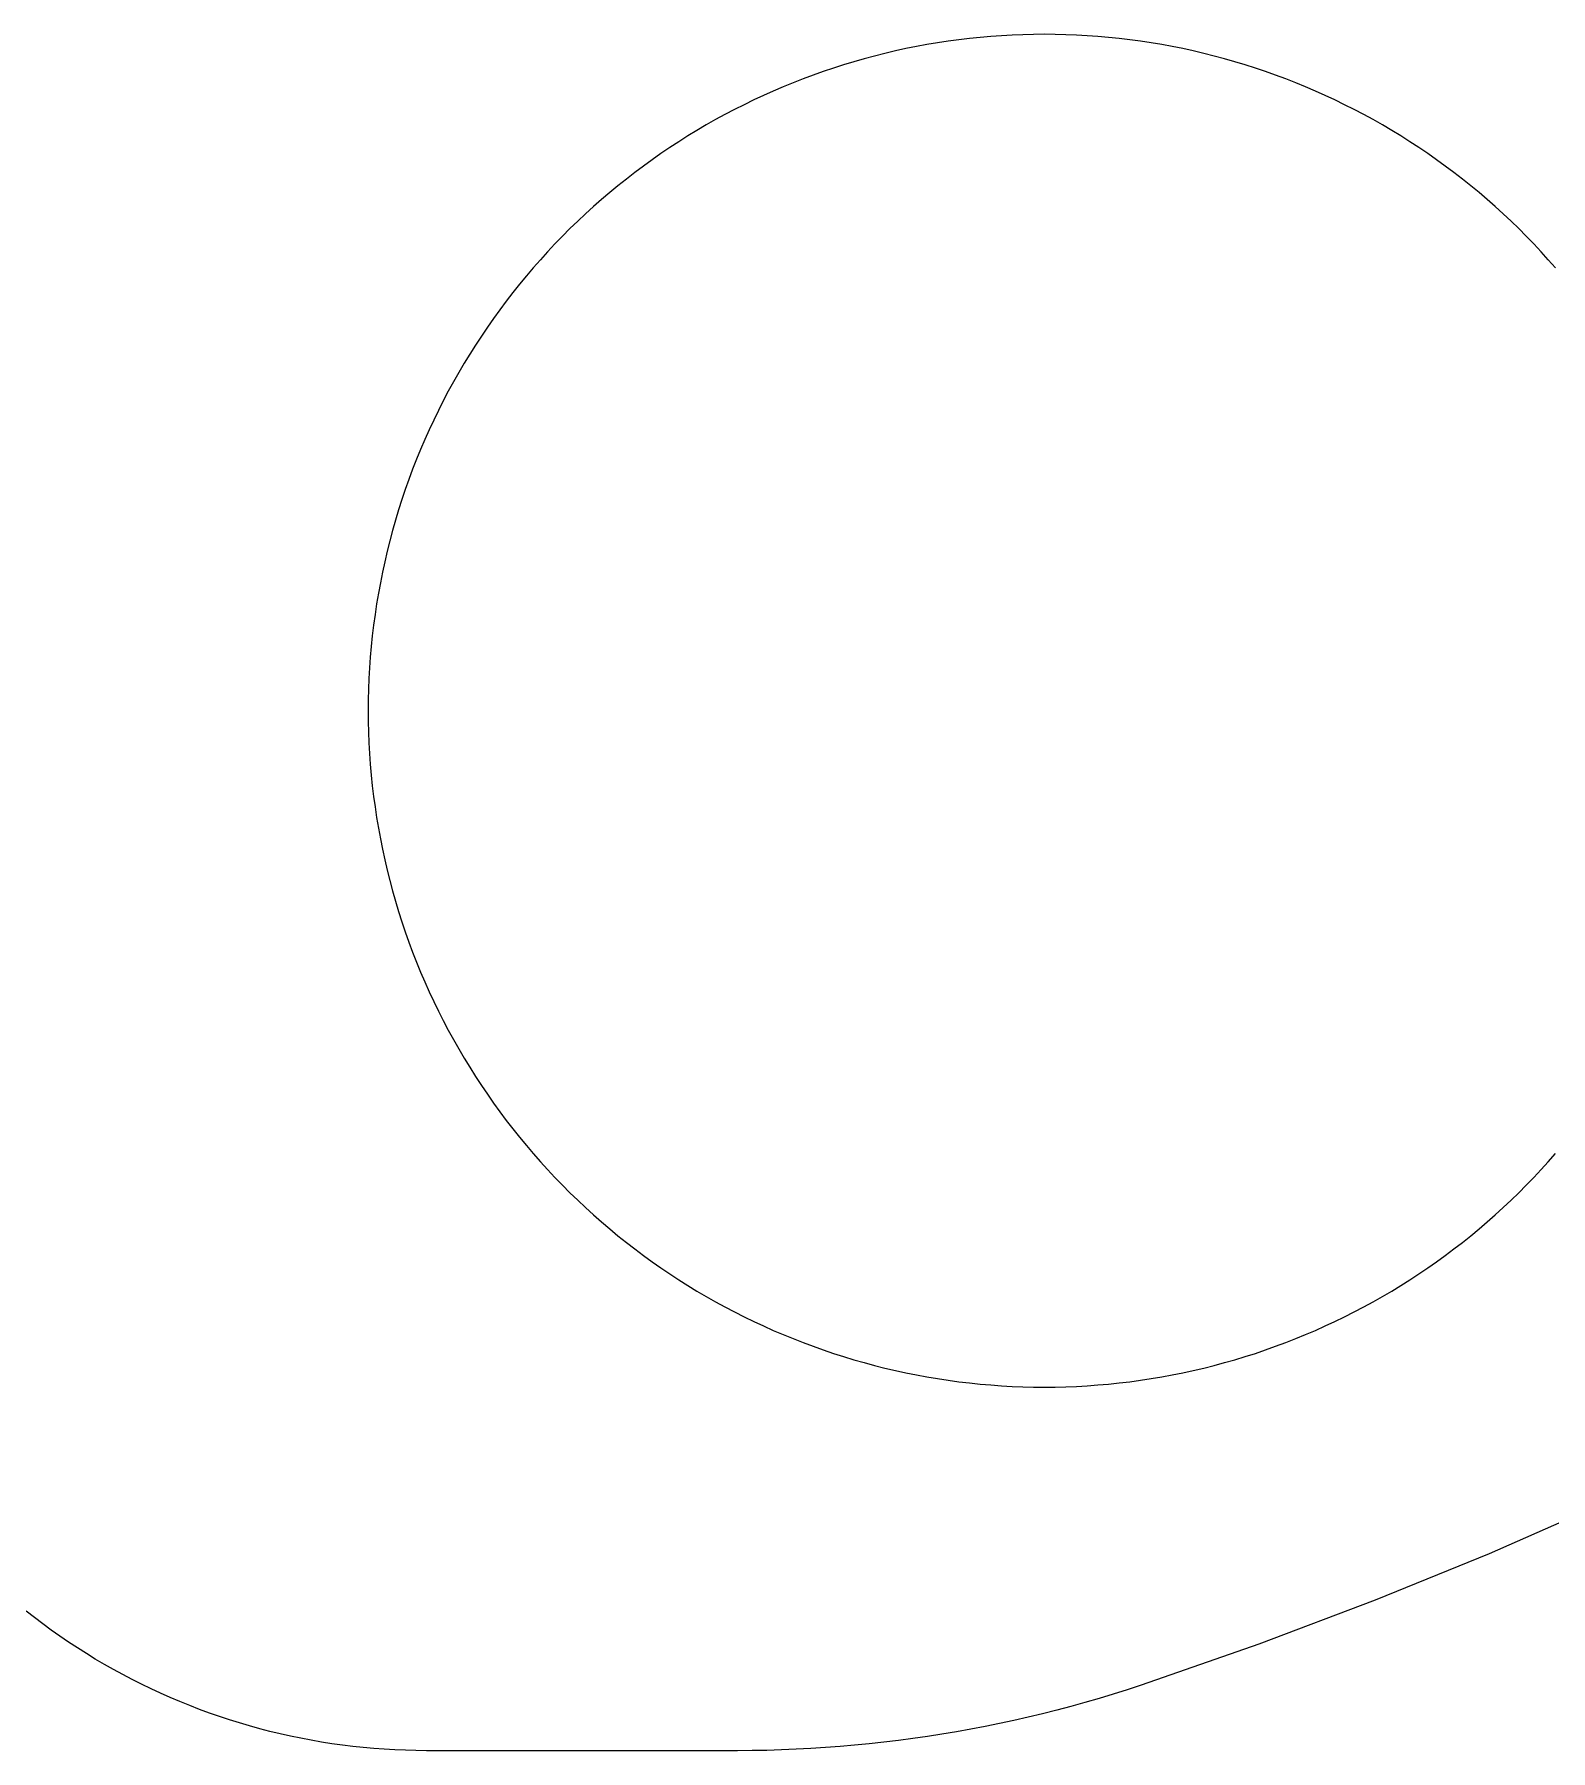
# Model space of a CAD drawing. Extents: x -180 to 180, y -105 to 115.
# Drawn here: x 31.7 to 102.4, y -105 to -25.1 of the extents above; entities that cross this region are included whole.
import ezdxf

# ---------------------------------------------------------------- set-up
doc = ezdxf.new("R2010")
doc.units = 0

msp = doc.modelspace()

# ---------------------------------------------------------------- linework, layer by layer
at = {"layer": 'CONTOURS'}
for points in [[(102.590732, -35.940429, 0), (102.26045, -35.565319, 0), (101.924259, -35.195496, 0), (101.582242, -34.831054, 0), (101.234487, -34.472084, 0), (100.881079, -34.118676, 0), (100.522109, -33.77092, 0), (100.157667, -33.428904, 0), (99.787844, -33.092712, 0), (99.412733, -32.762431, 0), (99.03243, -32.438143, 0), (98.647029, -32.119929, 0), (98.256628, -31.80787, 0), (97.861325, -31.502045, 0), (97.46122, -31.202529, 0), (97.056413, -30.9094, 0), (96.647006, -30.62273, 0), (96.233102, -30.342592, 0), (95.814806, -30.069056, 0), (95.392222, -29.802191, 0), (94.965458, -29.542065, 0), (94.53462, -29.288742, 0), (94.099817, -29.042287, 0), (93.661159, -28.802762, 0), (93.218756, -28.570226, 0), (92.772719, -28.344739, 0), (92.32316, -28.126357, 0), (91.870193, -27.915135, 0), (91.413932, -27.711126, 0), (90.954492, -27.514382, 0), (90.491988, -27.324953, 0), (90.026536, -27.142885, 0), (89.558255, -26.968225, 0), (89.087261, -26.801017, 0), (88.613674, -26.641302, 0), (88.137612, -26.489122, 0), (87.659196, -26.344514, 0), (87.178545, -26.207515, 0), (86.695782, -26.078158, 0), (86.211027, -25.956478, 0), (85.724402, -25.842504, 0), (85.23603, -25.736265, 0), (84.746034, -25.637789, 0), (84.254538, -25.547098, 0), (83.761664, -25.464218, 0), (83.267538, -25.389167, 0), (82.772283, -25.321966, 0), (82.276024, -25.262631, 0), (81.778886, -25.211177, 0), (81.280994, -25.167617, 0), (80.782474, -25.131962, 0), (80.283451, -25.104221, 0), (79.78405, -25.084401, 0), (79.284398, -25.072507, 0), (78.78462, -25.068542, 0), (78.284842, -25.072507, 0), (77.78519, -25.084401, 0), (77.28579, -25.104221, 0), (76.786767, -25.131962, 0), (76.288247, -25.167617, 0), (75.790355, -25.211177, 0), (75.293217, -25.262631, 0), (74.796958, -25.321966, 0), (74.301703, -25.389167, 0), (73.807576, -25.464218, 0), (73.314703, -25.547098, 0), (72.823206, -25.637789, 0), (72.33321, -25.736265, 0), (71.844838, -25.842504, 0), (71.358214, -25.956478, 0), (70.873459, -26.078158, 0), (70.390695, -26.207515, 0), (69.910045, -26.344514, 0), (69.431628, -26.489122, 0), (68.955567, -26.641302, 0), (68.481979, -26.801017, 0), (68.010986, -26.968225, 0), (67.542704, -27.142885, 0), (67.077253, -27.324953, 0), (66.614749, -27.514382, 0), (66.155308, -27.711126, 0), (65.699047, -27.915135, 0), (65.246081, -28.126357, 0), (64.796522, -28.344739, 0), (64.350485, -28.570226, 0), (63.908081, -28.802762, 0), (63.469423, -29.042287, 0), (63.03462, -29.288742, 0), (62.603782, -29.542065, 0), (62.177018, -29.802191, 0), (61.754434, -30.069056, 0), (61.336138, -30.342592, 0), (60.922235, -30.62273, 0), (60.512828, -30.9094, 0), (60.10802, -31.202529, 0), (59.707915, -31.502045, 0), (59.312612, -31.80787, 0), (58.922211, -32.119929, 0), (58.536811, -32.438143, 0), (58.156507, -32.762431, 0), (57.781397, -33.092712, 0), (57.411574, -33.428904, 0), (57.047131, -33.77092, 0), (56.688161, -34.118676, 0), (56.334754, -34.472084, 0), (55.986998, -34.831054, 0), (55.644981, -35.195496, 0), (55.30879, -35.565319, 0), (54.978509, -35.940429, 0), (54.65422, -36.320733, 0), (54.336007, -36.706133, 0), (54.023948, -37.096534, 0), (53.718122, -37.491837, 0), (53.418607, -37.891943, 0), (53.125478, -38.29675, 0), (52.838808, -38.706157, 0), (52.55867, -39.12006, 0), (52.285134, -39.538357, 0), (52.018269, -39.96094, 0), (51.758143, -40.387705, 0), (51.50482, -40.818542, 0), (51.258365, -41.253345, 0), (51.018839, -41.692004, 0), (50.786304, -42.134407, 0), (50.560816, -42.580444, 0), (50.342434, -43.030003, 0), (50.131212, -43.48297, 0), (49.927204, -43.939231, 0), (49.73046, -44.398671, 0), (49.54103, -44.861175, 0), (49.358963, -45.326627, 0), (49.184303, -45.794908, 0), (49.017094, -46.265902, 0), (48.85738, -46.739489, 0), (48.7052, -47.215551, 0), (48.560592, -47.693967, 0), (48.423592, -48.174617, 0), (48.294236, -48.657381, 0), (48.172556, -49.142136, 0), (48.058582, -49.628761, 0), (47.952343, -50.117132, 0), (47.853866, -50.607128, 0), (47.763176, -51.098625, 0), (47.680295, -51.591499, 0), (47.605245, -52.085625, 0), (47.538044, -52.58088, 0), (47.478709, -53.077139, 0), (47.427255, -53.574277, 0), (47.383695, -54.072169, 0), (47.34804, -54.570689, 0), (47.320299, -55.069712, 0), (47.300479, -55.569113, 0), (47.288585, -56.068765, 0), (47.28462, -56.568542, 0), (47.288585, -57.06832, 0), (47.300479, -57.567972, 0), (47.320299, -58.067373, 0), (47.34804, -58.566396, 0), (47.383695, -59.064916, 0), (47.427255, -59.562808, 0), (47.478709, -60.059946, 0), (47.538044, -60.556205, 0), (47.605245, -61.05146, 0), (47.680295, -61.545586, 0), (47.763176, -62.03846, 0), (47.853866, -62.529957, 0), (47.952343, -63.019953, 0), (48.058582, -63.508324, 0), (48.172556, -63.994949, 0), (48.294236, -64.479704, 0), (48.423592, -64.962468, 0), (48.560592, -65.443118, 0), (48.7052, -65.921534, 0), (48.85738, -66.397596, 0), (49.017094, -66.871183, 0), (49.184303, -67.342177, 0), (49.358963, -67.810458, 0), (49.54103, -68.27591, 0), (49.73046, -68.738414, 0), (49.927204, -69.197854, 0), (50.131212, -69.654115, 0), (50.342434, -70.107082, 0), (50.560816, -70.556641, 0), (50.786304, -71.002678, 0), (51.018839, -71.445081, 0), (51.258365, -71.88374, 0), (51.50482, -72.318542, 0), (51.758143, -72.74938, 0), (52.018269, -73.176145, 0), (52.285134, -73.598728, 0), (52.55867, -74.017025, 0), (52.838808, -74.430928, 0), (53.125478, -74.840335, 0), (53.418607, -75.245142, 0), (53.718122, -75.645248, 0), (54.023948, -76.040551, 0), (54.336007, -76.430952, 0), (54.65422, -76.816352, 0), (54.978509, -77.196656, 0), (55.30879, -77.571766, 0), (55.644981, -77.941589, 0), (55.986998, -78.306031, 0), (56.334754, -78.665001, 0), (56.688161, -79.018409, 0), (57.047131, -79.366165, 0), (57.411574, -79.708181, 0), (57.781397, -80.044373, 0), (58.156507, -80.374654, 0), (58.536811, -80.698942, 0), (58.922211, -81.017156, 0), (59.312612, -81.329215, 0), (59.707915, -81.63504, 0), (60.10802, -81.934556, 0), (60.512828, -82.227685, 0), (60.922235, -82.514355, 0), (61.336138, -82.794493, 0), (61.754434, -83.068029, 0), (62.177018, -83.334894, 0), (62.603782, -83.59502, 0), (63.03462, -83.848343, 0), (63.469423, -84.094798, 0), (63.908081, -84.334323, 0), (64.350485, -84.566859, 0), (64.796522, -84.792346, 0), (65.246081, -85.010728, 0), (65.699047, -85.22195, 0), (66.155308, -85.425959, 0), (66.614749, -85.622703, 0), (67.077253, -85.812132, 0), (67.542704, -85.9942, 0), (68.010986, -86.16886, 0), (68.481979, -86.336068, 0), (68.955567, -86.495783, 0), (69.431628, -86.647963, 0), (69.910045, -86.792571, 0), (70.390695, -86.92957, 0), (70.873459, -87.058927, 0), (71.358214, -87.180607, 0), (71.844838, -87.294581, 0), (72.33321, -87.40082, 0), (72.823206, -87.499296, 0), (73.314703, -87.589987, 0), (73.807576, -87.672867, 0), (74.301703, -87.747918, 0), (74.796958, -87.815119, 0), (75.293217, -87.874454, 0), (75.790355, -87.925908, 0), (76.288247, -87.969468, 0), (76.786767, -88.005123, 0), (77.28579, -88.032864, 0), (77.78519, -88.052684, 0), (78.284842, -88.064578, 0), (78.78462, -88.068542, 0), (79.284398, -88.064578, 0), (79.78405, -88.052684, 0), (80.283451, -88.032864, 0), (80.782474, -88.005123, 0), (81.280994, -87.969468, 0), (81.778886, -87.925908, 0), (82.276024, -87.874454, 0), (82.772283, -87.815119, 0), (83.267538, -87.747918, 0), (83.761664, -87.672867, 0), (84.254538, -87.589987, 0), (84.746034, -87.499296, 0), (85.23603, -87.40082, 0), (85.724402, -87.294581, 0), (86.211027, -87.180607, 0), (86.695782, -87.058927, 0), (87.178545, -86.92957, 0), (87.659196, -86.792571, 0), (88.137612, -86.647963, 0), (88.613674, -86.495783, 0), (89.087261, -86.336068, 0), (89.558255, -86.16886, 0), (90.026536, -85.9942, 0), (90.491988, -85.812132, 0), (90.954492, -85.622703, 0), (91.413932, -85.425959, 0), (91.870193, -85.22195, 0), (92.32316, -85.010728, 0), (92.772719, -84.792346, 0), (93.218756, -84.566859, 0), (93.661159, -84.334323, 0), (94.099817, -84.094798, 0), (94.53462, -83.848343, 0), (94.965458, -83.59502, 0), (95.392222, -83.334894, 0), (95.814806, -83.068029, 0), (96.233102, -82.794493, 0), (96.647006, -82.514355, 0), (97.056413, -82.227685, 0), (97.46122, -81.934556, 0), (97.861325, -81.63504, 0), (98.256628, -81.329215, 0), (98.647029, -81.017156, 0), (99.03243, -80.698942, 0), (99.412733, -80.374654, 0), (99.787844, -80.044373, 0), (100.157667, -79.708181, 0), (100.522109, -79.366165, 0), (100.881079, -79.018409, 0), (101.234487, -78.665001, 0), (101.582242, -78.306031, 0), (101.924259, -77.941589, 0), (102.26045, -77.571766, 0), (102.590732, -77.196656, 0)], [(104.72447, -93.532948, 0), (99.510503, -95.828346, 0), (94.19234, -97.99773, 0), (88.781024, -100.038513, 0), (83.287762, -101.948629, 0), (82.638572, -102.160973, 0), (81.986983, -102.36584, 0), (81.333082, -102.563204, 0), (80.676956, -102.753038, 0), (80.018691, -102.935317, 0), (79.358374, -103.110017, 0), (78.696093, -103.277115, 0), (78.031934, -103.436589, 0), (77.365986, -103.588418, 0), (76.698337, -103.732581, 0), (76.029075, -103.869061, 0), (75.358288, -103.997837, 0), (74.686065, -104.118895, 0), (74.012495, -104.232217, 0), (73.337667, -104.337789, 0), (72.661669, -104.435597, 0), (71.984593, -104.525627, 0), (71.306526, -104.607868, 0), (70.627558, -104.682309, 0), (69.947779, -104.748941, 0), (69.26728, -104.807754, 0), (68.586149, -104.85874, 0), (67.904477, -104.901893, 0), (67.222355, -104.937208, 0), (66.539871, -104.964679, 0), (65.857117, -104.984303, 0), (65.174182, -104.996077, 0), (64.491157, -105, 0), (50, -105, 0), (49.509148, -104.995984, 0), (49.018428, -104.983938, 0), (48.52797, -104.963864, 0), (48.037906, -104.935768, 0), (47.548368, -104.899657, 0), (47.059486, -104.855542, 0), (46.571391, -104.803433, 0), (46.084214, -104.743346, 0), (45.598086, -104.675295, 0), (45.113136, -104.5993, 0), (44.629494, -104.51538, 0), (44.14729, -104.423558, 0), (43.666653, -104.323859, 0), (43.187712, -104.216309, 0), (42.710595, -104.100938, 0), (42.235429, -103.977775, 0), (41.762341, -103.846854, 0), (41.29146, -103.70821, 0), (40.822909, -103.56188, 0), (40.356816, -103.407904, 0), (39.893304, -103.246322, 0), (39.432499, -103.077178, 0), (38.974522, -102.900517, 0), (38.519497, -102.716386, 0), (38.067546, -102.524835, 0), (37.618789, -102.325915, 0), (37.173347, -102.119679, 0), (36.731339, -101.906182, 0), (36.292884, -101.685482, 0), (35.858098, -101.457638, 0), (35.427098, -101.22271, 0), (35, -100.980762, 0), (34.576918, -100.731858, 0), (34.157964, -100.476065, 0), (33.743253, -100.213452, 0), (33.332893, -99.944088, 0), (32.926996, -99.668047, 0), (32.525669, -99.385401, 0), (32.129021, -99.096226, 0), (31.737157, -98.8006, 0), (31.350183, -98.498602, 0)]]:
    msp.add_polyline3d(points, dxfattribs=at)

doc.saveas('drawing.dxf')
